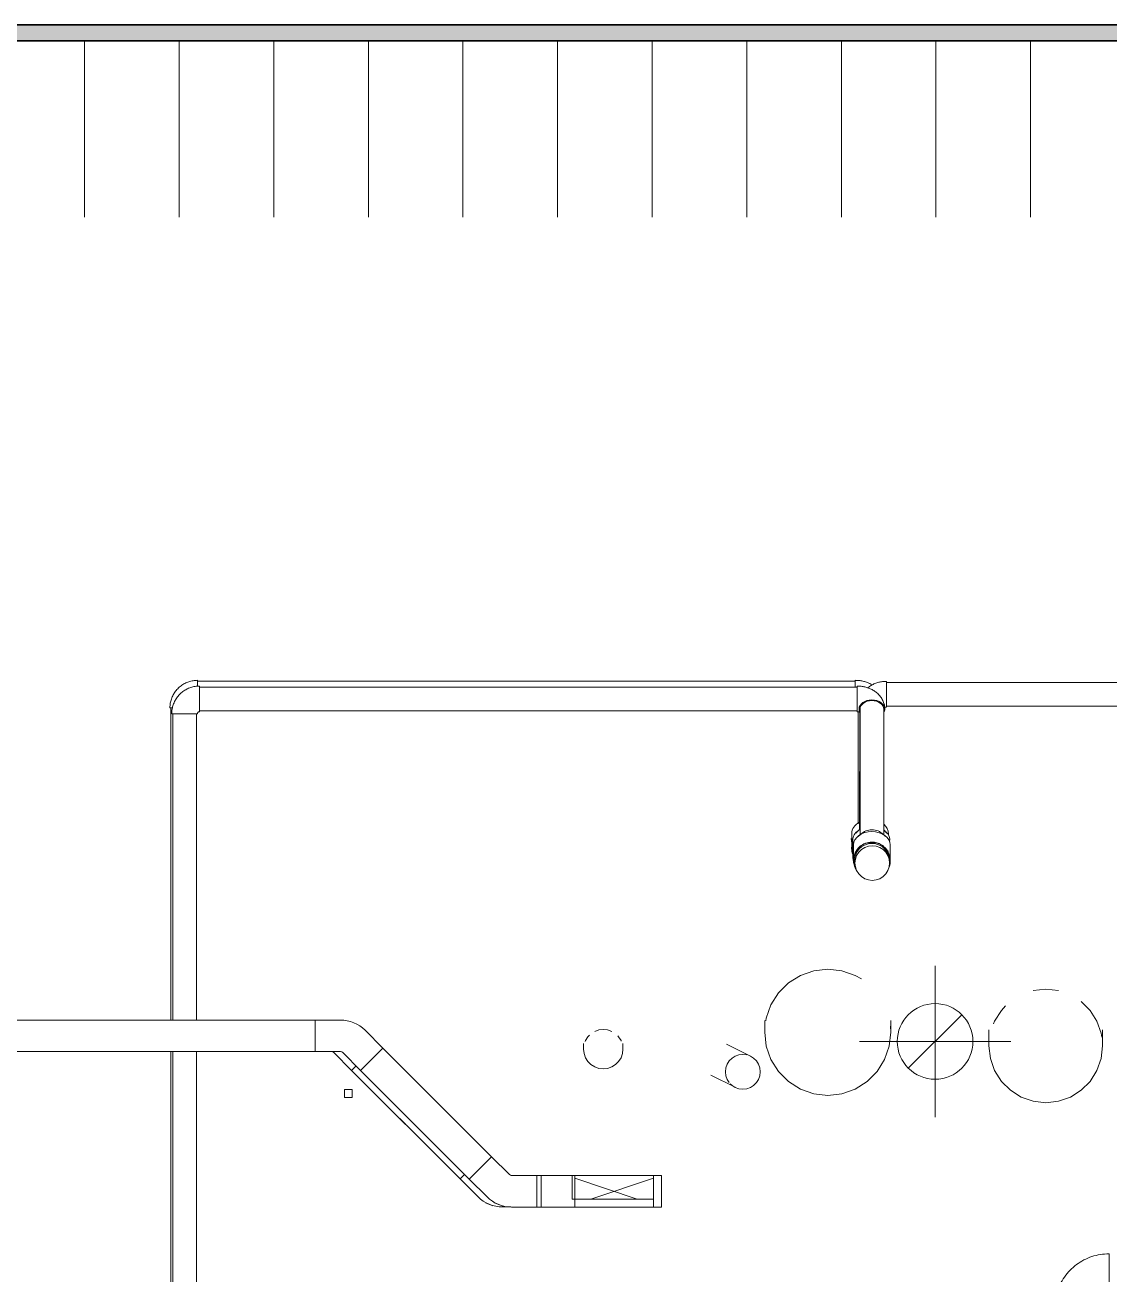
# Model space of a CAD drawing. Header units: centimetres. Extents: x -11896 to 2794, y -437 to 1921.
# Drawn here: x 150 to 493.8, y 656.3 to 1052.4 of the extents above; entities that cross this region are included whole.
import ezdxf

# ---------------------------------------------------------------- set-up
doc = ezdxf.new("R2010")
doc.units = ezdxf.units.CM
for name, color, linetype, lineweight in [('A-ROOF', 7, 'Continuous', 9), ('A-ROOF-PATT', 7, 'Continuous', 35), ('E-CABL-TRAY', 7, 'Continuous', 9), ('M-HVAC-DUCT', 7, 'Continuous', 9), ('M-HVAC-DUCT-CNTR', 7, 'Continuous', 9), ('P-PIPE', 7, 'Continuous', 9)]:
    doc.layers.add(name, color=color, linetype=linetype, lineweight=lineweight)
doc.layers.add('E-CABL-TRAY-ANNO', color=7, linetype='Continuous', lineweight=9, true_color=0x007f00)
doc.layers.add('M-HVAC-DUCT-ANNO', color=7, linetype='Continuous', lineweight=9, true_color=0x007f00)

# ---------------------------------------------------------------- blocks, each defined once
blk = doc.blocks.new('Cobre - Codo - CO - Codo-1454829-Sección 2-2')
at = {"layer": 'P-PIPE', "color": 6, "true_color": 0xff00ff}
for p, q in [((-1245.94, 842.69), (-1245.94, 844.59)), ((-1254.71, 835.81), (-1253.91, 835.81))]:
    blk.add_line(p, q, dxfattribs=at)
at = {"layer": 'P-PIPE', "color": 6, "true_color": 0xff00ff, "flags": 128}
blk.add_lwpolyline([(-1245.94, 844.59), (-1246.29, 844.58), (-1246.64, 844.56), (-1246.99, 844.52), (-1247.33, 844.47), (-1247.68, 844.41), (-1248.02, 844.33), (-1248.36, 844.24), (-1248.7, 844.14), (-1249.03, 844.02), (-1249.35, 843.89), (-1249.67, 843.75), (-1249.99, 843.59), (-1250.3, 843.43), (-1250.6, 843.24), (-1250.89, 843.05), (-1251.18, 842.85), (-1251.45, 842.63), (-1251.72, 842.41), (-1251.98, 842.17), (-1252.23, 841.92), (-1252.47, 841.67), (-1252.7, 841.4), (-1252.92, 841.13), (-1253.12, 840.84), (-1253.32, 840.55), (-1253.5, 840.25), (-1253.68, 839.95), (-1253.83, 839.63), (-1253.98, 839.31), (-1254.11, 838.99), (-1254.24, 838.66), (-1254.34, 838.33), (-1254.44, 837.99), (-1254.52, 837.65), (-1254.58, 837.3), (-1254.64, 836.95), (-1254.67, 836.61), (-1254.7, 836.26), (-1254.71, 835.9), (-1254.71, 835.81)], dxfattribs=at)
blk = doc.blocks.new('Cobre - Codo - CO - Codo-V93-Sección 2-2')
at = {"layer": 'P-PIPE', "color": 6, "true_color": 0xff00ff}
for p, q in [((-1245.35, 838.71), (-1245.35, 842.78)), ((-1245.35, 834.64), (-1245.35, 838.71)), ((-1254.13, 834), (-1250.06, 834)), ((-1250.06, 834), (-1245.99, 834)), ((-1246.13, 834), (-1245.99, 834)), ((-1245.35, 834.64), (-1245.35, 834.77))]:
    blk.add_line(p, q, dxfattribs=at)
at = {"layer": 'P-PIPE', "color": 6, "true_color": 0xff00ff, "flags": 128}
for points in [[(-1245.35, 842.78), (-1245.7, 842.77), (-1246.05, 842.75), (-1246.4, 842.71), (-1246.75, 842.66), (-1247.1, 842.6), (-1247.44, 842.52), (-1247.78, 842.43), (-1248.11, 842.33), (-1248.44, 842.21), (-1248.77, 842.08), (-1249.09, 841.94), (-1249.4, 841.78), (-1249.71, 841.62), (-1250.01, 841.44), (-1250.31, 841.24), (-1250.59, 841.04), (-1250.87, 840.82), (-1251.14, 840.6), (-1251.4, 840.36), (-1251.65, 840.11), (-1251.89, 839.86), (-1252.12, 839.59), (-1252.33, 839.32), (-1252.54, 839.03), (-1252.74, 838.74), (-1252.92, 838.44), (-1253.09, 838.14), (-1253.25, 837.82), (-1253.4, 837.5), (-1253.53, 837.18), (-1253.65, 836.85), (-1253.76, 836.52), (-1253.85, 836.18), (-1253.93, 835.84), (-1254, 835.49), (-1254.05, 835.15), (-1254.09, 834.8), (-1254.12, 834.45), (-1254.13, 834.1), (-1254.13, 834)], [(-1245.99, 834), (-1245.99, 834.03), (-1245.99, 834.05), (-1245.98, 834.08), (-1245.98, 834.1), (-1245.98, 834.13), (-1245.97, 834.15), (-1245.96, 834.18), (-1245.96, 834.2), (-1245.95, 834.22), (-1245.94, 834.25), (-1245.93, 834.27), (-1245.92, 834.29), (-1245.9, 834.32), (-1245.89, 834.34), (-1245.88, 834.36), (-1245.86, 834.38), (-1245.85, 834.4), (-1245.83, 834.42), (-1245.81, 834.44), (-1245.8, 834.46), (-1245.78, 834.47), (-1245.76, 834.49), (-1245.74, 834.51), (-1245.72, 834.52), (-1245.7, 834.54), (-1245.67, 834.55), (-1245.65, 834.56), (-1245.63, 834.57), (-1245.61, 834.58), (-1245.58, 834.59), (-1245.56, 834.6), (-1245.53, 834.61), (-1245.51, 834.62), (-1245.49, 834.62), (-1245.46, 834.63), (-1245.44, 834.63), (-1245.41, 834.63), (-1245.38, 834.63), (-1245.36, 834.64), (-1245.35, 834.64)]]:
    blk.add_lwpolyline(points, dxfattribs=at)
blk = doc.blocks.new('Cobre - Codo - CO - Codo-V96-Sección 2-2')
at = {"layer": 'P-PIPE', "color": 6, "true_color": 0xff00ff}
for p, q in [((-956.88, 654.39), (-956.88, 662.71)), ((-956.88, 646.07), (-956.88, 654.39)), ((-956.88, 646.07), (-956.88, 646.35)), ((-974.15, 645.43), (-965.83, 645.43)), ((-965.83, 645.43), (-957.51, 645.43)), ((-957.8, 645.43), (-957.51, 645.43))]:
    blk.add_line(p, q, dxfattribs=at)
at = {"layer": 'P-PIPE', "color": 6, "true_color": 0xff00ff, "flags": 128}
for points in [[(-956.88, 662.71), (-957.57, 662.69), (-958.26, 662.65), (-958.95, 662.58), (-959.63, 662.49), (-960.31, 662.36), (-960.98, 662.21), (-961.65, 662.04), (-962.31, 661.83), (-962.96, 661.6), (-963.6, 661.34), (-964.24, 661.06), (-964.85, 660.76), (-965.46, 660.42), (-966.05, 660.07), (-966.63, 659.69), (-967.19, 659.29), (-967.74, 658.87), (-968.27, 658.42), (-968.78, 657.95), (-969.27, 657.47), (-969.74, 656.96), (-970.19, 656.44), (-970.62, 655.9), (-971.03, 655.34), (-971.41, 654.77), (-971.78, 654.18), (-972.11, 653.58), (-972.43, 652.96), (-972.72, 652.33), (-972.98, 651.69), (-973.22, 651.04), (-973.43, 650.39), (-973.61, 649.72), (-973.77, 649.05), (-973.9, 648.37), (-974, 647.69), (-974.08, 647), (-974.13, 646.31), (-974.15, 645.62), (-974.15, 645.43)], [(-957.51, 645.43), (-957.51, 645.46), (-957.51, 645.48), (-957.51, 645.51), (-957.5, 645.53), (-957.5, 645.56), (-957.49, 645.58), (-957.49, 645.61), (-957.48, 645.63), (-957.47, 645.66), (-957.46, 645.68), (-957.45, 645.7), (-957.44, 645.73), (-957.43, 645.75), (-957.42, 645.77), (-957.4, 645.79), (-957.39, 645.81), (-957.37, 645.83), (-957.35, 645.85), (-957.34, 645.87), (-957.32, 645.89), (-957.3, 645.91), (-957.28, 645.92), (-957.26, 645.94), (-957.24, 645.95), (-957.22, 645.97), (-957.2, 645.98), (-957.18, 645.99), (-957.15, 646), (-957.13, 646.02), (-957.11, 646.02), (-957.08, 646.03), (-957.06, 646.04), (-957.04, 646.05), (-957.01, 646.05), (-956.99, 646.06), (-956.96, 646.06), (-956.94, 646.07), (-956.91, 646.07), (-956.88, 646.07), (-956.88, 646.07)]]:
    blk.add_lwpolyline(points, dxfattribs=at)
blk = doc.blocks.new('Cobre - Codo - CO - Codo-1456581-Sección 2-2')
at = {"layer": 'P-PIPE', "color": 6, "true_color": 0xff00ff}
for p, q in [((-1036.78, 842.78), (-1036.78, 841.63)), ((-1036.78, 841.63), (-1036.78, 835.88)), ((-1036.78, 835.88), (-1036.78, 834.64))]:
    blk.add_line(p, q, dxfattribs=at)
at = {"layer": 'P-PIPE', "color": 6, "true_color": 0xff00ff, "flags": 128}
for points in [[(-1028.01, 835.44), (-1028.02, 835.8), (-1028.05, 836.17), (-1028.1, 836.52), (-1028.17, 836.88), (-1028.27, 837.23), (-1028.38, 837.57), (-1028.5, 837.9), (-1028.64, 838.22), (-1028.8, 838.53), (-1028.97, 838.83), (-1029.16, 839.11), (-1029.35, 839.39), (-1029.56, 839.65), (-1029.78, 839.9), (-1030, 840.14), (-1030.23, 840.37), (-1030.47, 840.58), (-1030.72, 840.78), (-1030.97, 840.97), (-1031.23, 841.16), (-1031.49, 841.33), (-1031.76, 841.49), (-1032.03, 841.64), (-1032.31, 841.77), (-1032.58, 841.9), (-1032.87, 842.02), (-1033.15, 842.14), (-1033.44, 842.24), (-1033.73, 842.33), (-1034.02, 842.41), (-1034.31, 842.49), (-1034.61, 842.55), (-1034.9, 842.61), (-1035.2, 842.66), (-1035.5, 842.7), (-1035.8, 842.73), (-1036.1, 842.75), (-1036.4, 842.77), (-1036.7, 842.78), (-1036.78, 842.78)], [(-1035.78, 834.4), (-1035.78, 834.41), (-1035.8, 834.42), (-1035.82, 834.43), (-1035.84, 834.44), (-1035.87, 834.46), (-1035.91, 834.47), (-1035.95, 834.49), (-1035.99, 834.51), (-1036.04, 834.53), (-1036.1, 834.54), (-1036.15, 834.56), (-1036.21, 834.57), (-1036.28, 834.59), (-1036.34, 834.6), (-1036.41, 834.61), (-1036.48, 834.62), (-1036.56, 834.63), (-1036.63, 834.63), (-1036.71, 834.63), (-1036.78, 834.64), (-1036.78, 834.64)]]:
    blk.add_lwpolyline(points, dxfattribs=at)
at = {"layer": 'P-PIPE', "color": 6, "true_color": 0xff00ff}
for start_param, end_param in [(4.712498, 6.283294), (3.141701, 4.712498), (0.000109, 0.380744), (2.760846, 3.141701)]:
    blk.add_ellipse((-1032.08, 835.44), major_axis=(-4.07, 0), ratio=0.71934, start_param=start_param, end_param=end_param, dxfattribs=at)
blk = doc.blocks.new('Cobre - Tee - CO - Tee-1388215-Sección 2-2')
at = {"layer": 'P-PIPE', "color": 6, "true_color": 0xff00ff}
for p, q in [((-1037.91, 792.41), (-1037.91, 787.52)), ((-1026.27, 787.49), (-1026.27, 792.4)), ((-1026.33, 788.37), (-1026.35, 788.45)), ((-1026.31, 788.23), (-1026.33, 788.33)), ((-1037.86, 786.73), (-1037.83, 786.52))]:
    blk.add_line(p, q, dxfattribs=at)
for centre, major_axis, ratio, start_param, end_param in [((-1032.09, 792.41), (-5.82, 0), 0.71934, 4.709064, 6.27986), ((-1032.09, 792.41), (-5.82, 0), 0.71934, 3.138268, 4.709064), ((-1032.07, 787.37), (5.76, 0.86), 0.999881, 1.420447, 2.991244), ((-1032.07, 787.37), (5.76, 0.86), 0.999881, 6.132836, 7.703633), ((-1032.1, 787.59), (5.76, 0.86), 0.999881, 2.969495, 2.991244), ((-1032.1, 787.59), (5.76, 0.86), 0.999881, 2.991244, 3.253043), ((-1032.07, 787.37), (5.76, 0.86), 0.999881, 2.991244, 3.610122), ((-1032.07, 787.37), (5.76, 0.86), 0.999881, 5.81214, 6.132836)]:
    blk.add_ellipse(centre, major_axis=major_axis, ratio=ratio, start_param=start_param, end_param=end_param, dxfattribs=at)
for points, knots in [([(-1032.07, 793.26), (-1032.77, 793.27), (-1034.18, 793.01), (-1036.13, 791.85), (-1037.3, 790.27), (-1037.82, 788.71), (-1037.9, 787.9), (-1037.91, 787.5)], [0, 0, 0, 0, 0.222222, 0.444444, 0.722222, 0.861111, 1, 1, 1, 1]), ([(-1026.59, 789.38), (-1026.7, 789.69), (-1026.97, 790.29), (-1027.71, 791.4), (-1028.88, 792.42), (-1030.49, 793.12), (-1031.54, 793.26), (-1032.07, 793.26)], [0.2222222, 0.2222222, 0.2222222, 0.2222222, 0.3333333, 0.4444444, 0.6666667, 0.8333333, 1, 1, 1, 1])]:
    blk.add_open_spline(points, degree=3, knots=knots, dxfattribs=at)
blk.add_open_spline([(-1026.28, 787.82), (-1026.29, 787.99), (-1026.3, 788.16), (-1026.33, 788.33)], degree=3, dxfattribs=at)
blk = doc.blocks.new('M_Transition - Generic - Standard-1385944-Sección 2-2')
at = {"layer": 'P-PIPE', "color": 6, "true_color": 0xff00ff}
for p, q in [((-1035.09, 796.17), (-1036.43, 795.01)), ((-1027.74, 795.01), (-1029.08, 796.17))]:
    blk.add_line(p, q, dxfattribs=at)
blk.add_ellipse((-1032.09, 794.37), major_axis=(-3.91, 0), ratio=0.71934, start_param=3.661866, end_param=5.756261, dxfattribs=at)
blk = doc.blocks.new('Cobre - Codo - CO - Codo-1456584-Sección 2-2')
at = {"layer": 'P-PIPE', "color": 6, "true_color": 0xff00ff, "flags": 128}
for points in [[(-1027.44, 844.26), (-1027.75, 844.26), (-1028.06, 844.24), (-1028.38, 844.22), (-1028.69, 844.18), (-1029, 844.14), (-1029.31, 844.08), (-1029.62, 844.02), (-1029.93, 843.95), (-1030.24, 843.86), (-1030.54, 843.77), (-1030.84, 843.66), (-1031.13, 843.55), (-1031.43, 843.43), (-1031.72, 843.29), (-1032, 843.15), (-1032.28, 842.99), (-1032.56, 842.82), (-1032.83, 842.65), (-1033.1, 842.46), (-1033.35, 842.26)], [(-1028.11, 835.99), (-1028.07, 836.01), (-1028.03, 836.02), (-1027.99, 836.04), (-1027.94, 836.05), (-1027.89, 836.07), (-1027.84, 836.08), (-1027.78, 836.09), (-1027.73, 836.1), (-1027.67, 836.11), (-1027.61, 836.11), (-1027.55, 836.12), (-1027.49, 836.12), (-1027.44, 836.12)]]:
    blk.add_lwpolyline(points, dxfattribs=at)
at = {"layer": 'P-PIPE', "color": 6, "true_color": 0xff00ff}
for centre, major_axis, ratio, start_param, end_param in [((-1027.44, 840.19), (0, 4.07), 0.000069, 5.393067, 6.283185), ((-1027.44, 840.19), (0, 4.07), 0.000069, 3.822271, 5.393067), ((-1032.14, 836.54), (-4.07, 0.01), 0.629319, 0.163667, 0.263581), ((-1032.14, 836.54), (-4.07, 0.01), 0.629319, 3.143374, 3.484364), ((-1032.14, 836.54), (-4.07, 0.01), 0.629319, 3.002235, 3.143374), ((-1027.44, 840.19), (0, 4.07), 0.000069, 2.775073, 3.822271)]:
    blk.add_ellipse(centre, major_axis=major_axis, ratio=ratio, start_param=start_param, end_param=end_param, dxfattribs=at)
blk = doc.blocks.new('Cobre - Tee - CO - Tee-1388343-Sección 2-2')
at = {"layer": 'P-PIPE', "color": 6, "true_color": 0xff00ff}
for p, q in [((-1038.08, 794.32), (-1038.1, 788.84)), ((-1026.45, 793.4), (-1026.44, 794.28)), ((-1038.05, 788.04), (-1038.02, 787.82))]:
    blk.add_line(p, q, dxfattribs=at)
for centre, major_axis, ratio, start_param, end_param in [((-1032.26, 794.3), (-5.82, 0.02), 0.629319, 5.381389, 6.280169), ((-1032.26, 794.3), (-5.82, 0.02), 0.629319, 3.138576, 3.969031), ((-1032.3, 788.9), (5.76, 0.86), 0.999881, 2.961579, 2.988972), ((-1032.3, 788.9), (5.76, 0.86), 0.999881, 2.988972, 3.250771), ((-1032.26, 788.68), (5.76, 0.86), 0.999881, 2.988972, 3.250771), ((-1032.26, 788.68), (5.76, 0.86), 0.999881, 2.763018, 2.988972)]:
    blk.add_ellipse(centre, major_axis=major_axis, ratio=ratio, start_param=start_param, end_param=end_param, dxfattribs=at)
blk.add_open_spline([(-1037.93, 790.19), (-1037.94, 790.13), (-1038.05, 789.68), (-1038.1, 789.22), (-1038.1, 788.82)], degree=3, knots=[0.8403623, 0.8403623, 0.8403623, 0.8403623, 0.8611111, 1, 1, 1, 1], dxfattribs=at)
blk = doc.blocks.new('M_Transition - Generic - Standard-V106-Sección 2-2')
at = {"layer": 'P-PIPE', "color": 6, "true_color": 0xff00ff}
for p, q in [((-1035.83, 797.53), (-1037.16, 796.1)), ((-1027.36, 796.07), (-1028.33, 797.13))]:
    blk.add_line(p, q, dxfattribs=at)
blk = doc.blocks.new('Cobre - Codo - CO - Codo-1456703-Sección 2-2')
at = {"layer": 'P-PIPE', "color": 6, "true_color": 0xff00ff}
for p, q in [((-1037.37, 844.59), (-1037.37, 843.63)), ((-1037.37, 843.63), (-1037.37, 842.47))]:
    blk.add_line(p, q, dxfattribs=at)
at = {"layer": 'P-PIPE', "color": 6, "true_color": 0xff00ff, "flags": 128}
blk.add_lwpolyline([(-1031.98, 843.14), (-1032.19, 843.27), (-1032.46, 843.42), (-1032.73, 843.55), (-1033, 843.68), (-1033.27, 843.8), (-1033.55, 843.91), (-1033.83, 844.01), (-1034.11, 844.1), (-1034.39, 844.18), (-1034.67, 844.26), (-1034.96, 844.33), (-1035.25, 844.38), (-1035.54, 844.44), (-1035.83, 844.48), (-1036.12, 844.52), (-1036.41, 844.54), (-1036.7, 844.57), (-1036.99, 844.58), (-1037.29, 844.58), (-1037.37, 844.59)], dxfattribs=at)
blk = doc.blocks.new('Cobre - Tee - CO - Tee-1388491-Sección 2-2')
at = {"layer": 'P-PIPE', "color": 6, "true_color": 0xff00ff}
for p, q in [((-1038.49, 795.97), (-1038.49, 791.45)), ((-1026.85, 795.55), (-1026.85, 795.97)), ((-1038.44, 790.66), (-1038.41, 790.44))]:
    blk.add_line(p, q, dxfattribs=at)
for centre, major_axis, ratio, start_param, end_param in [((-1032.67, 795.97), (-5.82, 0), 0.766044, 5.325319, 6.279583), ((-1032.67, 795.97), (-5.82, 0), 0.766044, 3.13799, 3.865613), ((-1032.65, 791.31), (5.76, 0.86), 0.999883, 2.645442, 2.989484), ((-1032.69, 791.52), (5.76, 0.86), 0.999883, 2.965271, 2.989484), ((-1032.69, 791.52), (5.76, 0.86), 0.999883, 2.989484, 3.251283), ((-1032.65, 791.31), (5.76, 0.86), 0.999883, 2.989484, 3.333666)]:
    blk.add_ellipse(centre, major_axis=major_axis, ratio=ratio, start_param=start_param, end_param=end_param, dxfattribs=at)
blk.add_open_spline([(-1038.1, 793.5), (-1038.35, 792.84), (-1038.49, 792.13), (-1038.49, 791.43)], degree=3, dxfattribs=at)
blk = doc.blocks.new('M_Transition - Generic - Standard-V107-Sección 2-2')
at = {"layer": 'P-PIPE', "color": 6, "true_color": 0xff00ff}
blk.add_line((-1035.99, 799.52), (-1036.49, 799.17), dxfattribs=at)
blk = doc.blocks.new('EPC_Curva 90_ Interior - Curva 90_ Interior-1477397-Sección 2-2')
at = {"layer": 'E-CABL-TRAY'}
for p, q in [((-1203.43, 736.84), (-1211.43, 736.84)), ((-1211.45, 726.82), (-1203.45, 726.82)), ((-1197.09, 720.87), (-1202.75, 726.53)), ((-1197.07, 720.89), (-1202.73, 726.55)), ((-1195.66, 722.3), (-1197.07, 720.89))]:
    blk.add_line(p, q, dxfattribs=at)
for centre, end_param in [((-1203.45, 725.82), 5.497788), ((-1203.43, 725.84), 5.469227)]:
    blk.add_ellipse(centre, major_axis=(-0.707, 0.707), ratio=1, start_param=4.712389, end_param=end_param, dxfattribs=at)
blk = doc.blocks.new('EPC_Derivación_T_ - Derivación_T_-V167-Sección 2-2')
at = {"layer": 'E-CABL-TRAY'}
for p, q in [((-1136.94, 687.56), (-1128.94, 687.55)), ((-1128.94, 687.55), (-1128.84, 687.55)), ((-1128.84, 687.55), (-1126.3, 687.55)), ((-1098.84, 687.51), (-1098.85, 682.52)), ((-1101.39, 677.52), (-1113.85, 677.53)), ((-1098.85, 677.51), (-1101.39, 677.52))]:
    blk.add_line(p, q, dxfattribs=at)
blk = doc.blocks.new('EPC_Curva 90_ Interior - Curva 90_ Interior-1477420-Sección 2-2')
at = {"layer": 'E-CABL-TRAY'}
for p, q in [((-1162.65, 686.45), (-1161.23, 687.87)), ((-1156.99, 680.79), (-1162.65, 686.45)), ((-1141.22, 687.56), (-1146.53, 687.57)), ((-1152.26, 677.93), (-1154.6, 678.9)), ((-1149.23, 677.57), (-1146.63, 677.57))]:
    blk.add_line(p, q, dxfattribs=at)
blk.add_arc((-1149.22, 688.57), 11, 225, 269.9319, dxfattribs=at)
blk = doc.blocks.new('PQ_RVR_MEP-01_ZZ_ZZ_MO_T_A_rvt-2-Sección 2-2')
at = {"layer": 'E-CABL-TRAY'}
for p, q in [((-1208.61, 736.83), (-1671.22, 736.83)), ((-1208.61, 726.83), (-1208.61, 736.83)), ((-1200.61, 736.83), (-1208.61, 736.83)), ((-1208.61, 736.83), (-1208.61, 726.83)), ((-1187.17, 727.96), (-1192.83, 733.61)), ((-1671.22, 726.83), (-1208.61, 726.83)), ((-1208.61, 726.83), (-1200.61, 726.83)), ((-1199.9, 726.54), (-1194.24, 720.89)), ((-1187.17, 727.96), (-1194.24, 720.89)), ((-1194.24, 720.89), (-1187.17, 727.96)), ((-1152.69, 693.48), (-1187.17, 727.96)), ((-1197.07, 720.89), (-1195.66, 722.3)), ((-1197.09, 720.87), (-1162.66, 686.44)), ((-1197.07, 720.89), (-1162.64, 686.46)), ((-1194.24, 720.89), (-1159.77, 686.41)), ((-1199.37, 712.32), (-1199.37, 714.86)), ((-1199.37, 714.86), (-1196.87, 714.86)), ((-1196.87, 712.32), (-1196.87, 714.86)), ((-1196.87, 712.32), (-1199.37, 712.32)), ((-1181.8, 705.62), (-1181.82, 705.61)), ((-1180.03, 703.81), (-1181.82, 705.61)), ((-1180.01, 703.83), (-1180.03, 703.81)), ((-1159.77, 686.41), (-1152.69, 693.48)), ((-1152.69, 693.48), (-1159.77, 686.41)), ((-1147.04, 687.82), (-1152.69, 693.48)), ((-1165.64, 689.46), (-1165.66, 689.44)), ((-1163.86, 687.64), (-1165.66, 689.44)), ((-1163.84, 687.66), (-1163.86, 687.64)), ((-1162.66, 686.44), (-1162.66, 686.44)), ((-1161.23, 687.87), (-1162.64, 686.46)), ((-1159.77, 686.41), (-1154.11, 680.75)), ((-1138.33, 687.53), (-1146.33, 687.53)), ((-1141.22, 687.56), (-1136.94, 687.56)), ((-1136.95, 687.53), (-1138.33, 687.53)), ((-1138.33, 687.53), (-1138.33, 677.53)), ((-1138.33, 677.53), (-1138.33, 687.53)), ((-1127.14, 687.53), (-1136.95, 687.53)), ((-1136.95, 687.53), (-1136.95, 677.53)), ((-1136.95, 677.53), (-1136.95, 687.53)), ((-1127.14, 680.07), (-1127.14, 687.53)), ((-1126.31, 687.53), (-1127.08, 687.53)), ((-1126.31, 680.07), (-1126.31, 687.53)), ((-1098.85, 687.53), (-1101.39, 687.53)), ((-1101.39, 687.53), (-1101.39, 677.53)), ((-1098.85, 677.53), (-1098.85, 687.53)), ((-1149.37, 677.88), (-1151.71, 678.85)), ((-1146.33, 677.53), (-1138.33, 677.53)), ((-1138.33, 677.53), (-1136.95, 677.53)), ((-1136.95, 677.53), (-1126.31, 677.53)), ((-1126.31, 680.07), (-1127.14, 680.07)), ((-1126.31, 680.07), (-1101.39, 680.07)), ((-1126.31, 677.53), (-1126.31, 680.07)), ((-1101.39, 677.53), (-1126.31, 677.53)), ((-1101.39, 677.53), (-1098.85, 677.53))]:
    blk.add_line(p, q, dxfattribs=at)
for centre, radius, start, end in [((-1200.61, 725.83), 11, 45, 90.0006), ((-1200.61, 725.83), 1, 45, 90.0006), ((-1146.33, 688.53), 1, 225, 270), ((-1146.33, 688.53), 11, 225, 270)]:
    blk.add_arc(centre, radius, start, end, dxfattribs=at)
at = {"layer": 'E-CABL-TRAY-ANNO'}
for p, q in [((-1126.32, 686.69), (-1106.47, 680.07)), ((-1101.39, 687.53), (-1126.31, 687.53)), ((-1101.39, 686.68), (-1121.23, 680.07))]:
    blk.add_line(p, q, dxfattribs=at)
at = {"layer": 'M-HVAC-DUCT', "color": 6, "true_color": 0xff00ff}
for p, q in [((-1046.07, 752.97), (-1050.52, 752.47)), ((-1041.62, 752.47), (-1046.07, 752.97)), ((-1054.74, 750.99), (-1058.54, 748.61)), ((-1050.52, 752.47), (-1054.74, 750.99)), ((-1037.39, 750.99), (-1041.62, 752.47)), ((-1035.37, 749.87), (-1037.39, 750.99)), ((-1061.7, 745.44), (-1064.09, 741.65)), ((-1058.54, 748.61), (-1061.7, 745.44)), ((-976.95, 746.63), (-980.95, 746.18)), ((-972.94, 746.18), (-976.95, 746.63)), ((-1064.09, 741.65), (-1065.56, 737.42)), ((-989.69, 741.34), (-991.02, 739.85)), ((-962.87, 739.85), (-965.72, 742.7)), ((-1065.56, 737.42), (-1065.74, 736.59)), ((-991.02, 739.85), (-993.16, 736.44)), ((-960.73, 736.44), (-962.87, 739.85)), ((-1066.07, 736.68), (-1066.07, 732.97)), ((-1026.07, 732.97), (-1026.16, 734.93)), ((-1026.07, 732.97), (-1026.07, 736.68)), ((-994.95, 733.7), (-994.95, 728.63)), ((-993.16, 736.44), (-993.5, 735.69)), ((-959.4, 732.64), (-960.73, 736.44)), ((-958.95, 728.63), (-958.95, 733.7)), ((-959.17, 731.44), (-959.4, 732.64))]:
    blk.add_line(p, q, dxfattribs=at)
at = {"layer": 'M-HVAC-DUCT', "color": 6, "true_color": 0xff00ff, "flags": 128}
for points in [[(-1066.07, 732.97), (-1065.56, 728.52), (-1064.09, 724.29), (-1061.7, 720.5), (-1058.54, 717.33), (-1054.74, 714.95), (-1050.52, 713.47), (-1046.07, 712.97)], [(-1046.07, 712.97), (-1041.62, 713.47), (-1037.39, 714.95), (-1033.6, 717.33), (-1030.43, 720.5), (-1028.05, 724.29), (-1026.57, 728.52), (-1026.07, 732.97)], [(-994.95, 728.63), (-994.5, 724.62), (-993.16, 720.82), (-991.02, 717.41), (-988.17, 714.56), (-984.76, 712.41), (-980.95, 711.08), (-976.95, 710.63)], [(-976.95, 710.63), (-972.94, 711.08), (-969.14, 712.41), (-965.72, 714.56), (-962.87, 717.41), (-960.73, 720.82), (-959.4, 724.62), (-958.95, 728.63)]]:
    blk.add_lwpolyline(points, dxfattribs=at)
at = {"layer": 'M-HVAC-DUCT-ANNO', "color": 6, "true_color": 0xff00ff}
blk.add_line((-1003.56, 738.55), (-1020.53, 721.57), dxfattribs=at)
for start, end in [(0, 180), (180, 360)]:
    blk.add_arc((-1012.04, 730.06), 12, start, end, dxfattribs=at)
at = {"layer": 'M-HVAC-DUCT-CNTR', "color": 6, "true_color": 0xff00ff}
for p, q in [((-1012.04, 706.06), (-1012.04, 754.06)), ((-1036.04, 730.06), (-988.04, 730.06))]:
    blk.add_line(p, q, dxfattribs=at)
at = {"layer": 'P-PIPE', "color": 6, "true_color": 0xff00ff}
for p, q in [((-1037.37, 844.27), (-1245.94, 844.27)), ((-505.57, 843.94), (-1027.44, 843.94)), ((-1036.78, 842.46), (-1245.35, 842.46)), ((-1254.39, 835.81), (-1254.39, 736.83)), ((-1027.44, 836.44), (-505.57, 836.44)), ((-1253.81, 834), (-1253.81, 736.83)), ((-1246.31, 736.83), (-1246.31, 834)), ((-1245.35, 834.96), (-1036.78, 834.96)), ((-1036.41, 834.66), (-1036.42, 799.34)), ((-1035.9, 834.48), (-1036.01, 797.08)), ((-1035.83, 835.44), (-1035.84, 795.57)), ((-1028.34, 795.57), (-1028.33, 835.44)), ((-1028.33, 835.44), (-1028.33, 835.44)), ((-1038.68, 794.37), (-1038.13, 790.75)), ((-1038.09, 790.49), (-1037.91, 789.25)), ((-1037.88, 789.1), (-1037.74, 788.12)), ((-1026.86, 789.76), (-1026.99, 790.61)), ((-1026.67, 788.44), (-1026.79, 789.24)), ((-1037.67, 787.62), (-1037.55, 786.82)), ((-1037.51, 786.56), (-1037.4, 785.82)), ((-1026.52, 787.44), (-1026.63, 788.18)), ((-1118.67, 733.71), (-1119.99, 733.25)), ((-1117.28, 733.87), (-1118.67, 733.71)), ((-1115.88, 733.71), (-1117.28, 733.87)), ((-1114.56, 733.25), (-1115.88, 733.71)), ((-1123.53, 729.45), (-1123.53, 727.62)), ((-1122.91, 730.33), (-1123.05, 730)), ((-1122.16, 731.51), (-1122.91, 730.33)), ((-1121.66, 732.07), (-1122.16, 731.51)), ((-1112.39, 731.51), (-1112.7, 731.87)), ((-1111.64, 730.33), (-1112.39, 731.51)), ((-1111.58, 730.2), (-1111.64, 730.33)), ((-1111.03, 727.62), (-1111.03, 729.45)), ((-1070.53, 725.34), (-1078.15, 729.19)), ((-1254.39, 726.83), (-1254.39, 517.53)), ((-1253.81, 726.83), (-1253.81, 517.53)), ((-1246.31, 517.53), (-1246.31, 726.83)), ((-1123.49, 728.25), (-1123.53, 727.62)), ((-1111.03, 727.62), (-1111.04, 728.06)), ((-1075.4, 725.38), (-1076.44, 724.73)), ((-1074.23, 725.79), (-1075.4, 725.38)), ((-1073.01, 725.93), (-1074.23, 725.79)), ((-1071.79, 725.79), (-1073.01, 725.93)), ((-1078.37, 721.65), (-1078.51, 720.43)), ((-1077.96, 722.82), (-1078.37, 721.65)), ((-1083.11, 719.37), (-1075.49, 715.52)), ((-1078.51, 720.43), (-1078.37, 719.2)), ((-1078.37, 719.2), (-1077.96, 718.04)), ((-1077.96, 718.04), (-1077.31, 717)), ((-1077.01, 716.65), (-1076.44, 716.13))]:
    blk.add_line(p, q, dxfattribs=at)
at = {"layer": 'P-PIPE', "color": 6, "true_color": 0xff00ff, "flags": 128}
for points in [[(-1031.96, 792.14), (-1033.18, 792), (-1034.35, 791.59), (-1035.39, 790.94), (-1036.26, 790.06), (-1036.92, 789.02), (-1037.32, 787.86), (-1037.46, 786.64)], [(-1026.46, 786.63), (-1026.6, 787.86), (-1027.01, 789.02), (-1027.66, 790.06), (-1028.53, 790.94), (-1029.57, 791.59), (-1030.74, 792), (-1031.96, 792.14)], [(-1037.46, 786.64), (-1037.32, 785.41), (-1036.92, 784.25), (-1036.26, 783.21), (-1035.39, 782.33), (-1034.35, 781.68), (-1033.18, 781.27), (-1031.96, 781.13)], [(-1031.96, 781.13), (-1030.74, 781.27), (-1029.57, 781.68), (-1028.53, 782.33), (-1027.66, 783.21), (-1027.01, 784.25), (-1026.6, 785.41), (-1026.46, 786.63)], [(-1123.53, 727.62), (-1123.37, 726.23), (-1122.91, 724.9), (-1122.16, 723.72), (-1121.17, 722.73), (-1119.99, 721.98), (-1118.67, 721.52), (-1117.28, 721.37)], [(-1117.28, 721.37), (-1115.88, 721.52), (-1114.56, 721.98), (-1113.38, 722.73), (-1112.39, 723.72), (-1111.64, 724.9), (-1111.18, 726.23), (-1111.03, 727.62)], [(-1067.51, 720.43), (-1067.65, 721.65), (-1068.05, 722.81), (-1068.71, 723.86), (-1069.58, 724.73), (-1070.62, 725.38)], [(-1076.44, 724.73), (-1077.31, 723.86), (-1077.96, 722.82)], [(-1073.01, 714.93), (-1071.79, 715.07), (-1070.62, 715.47), (-1069.58, 716.13), (-1068.71, 717), (-1068.05, 718.04), (-1067.65, 719.2), (-1067.51, 720.43)], [(-1076.44, 716.13), (-1075.4, 715.47), (-1074.23, 715.07), (-1073.01, 714.93)]]:
    blk.add_lwpolyline(points, dxfattribs=at)
at = {"layer": 'P-PIPE', "color": 6, "true_color": 0xff00ff}
for centre, major_axis, ratio, start_param, end_param in [((-1032.08, 835.44), (-3.75, 0), 0.71934, 4.712599, 6.283395), ((-1032.08, 835.44), (-3.75, 0), 0.71934, 3.141803, 4.712599), ((-1032.07, 787.37), (5.44, 0.81), 0.999881, 1.42299, 2.731987), ((-1032.07, 787.37), (5.44, 0.81), 0.999881, 0.113994, 1.42299), ((-1032.65, 791.31), (5.44, 0.82), 0.999883, 2.905191, 2.992445), ((-1032.65, 791.31), (5.44, 0.82), 0.999883, 2.992445, 3.133146), ((-1032.07, 787.37), (5.44, 0.81), 0.999881, 2.73426, 2.993787), ((-1032.27, 788.69), (5.44, 0.81), 0.999881, 0.145569, 0.172833), ((-1032.07, 787.37), (5.44, 0.81), 0.999881, 6.239694, 6.394862), ((-1032.07, 787.37), (5.44, 0.81), 0.999881, 2.993787, 3.255003)]:
    blk.add_ellipse(centre, major_axis=major_axis, ratio=ratio, start_param=start_param, end_param=end_param, dxfattribs=at)
at = {"layer": 'E-CABL-TRAY', "lineweight": 9}
for name in ['EPC_Curva 90_ Interior - Curva 90_ Interior-1477397-Sección 2-2', 'EPC_Curva 90_ Interior - Curva 90_ Interior-1477420-Sección 2-2', 'EPC_Derivación_T_ - Derivación_T_-V167-Sección 2-2']:
    blk.add_blockref(name, (0, 0), dxfattribs=at)
at = {"layer": 'P-PIPE', "lineweight": 9}
for name in ['Cobre - Codo - CO - Codo-1454829-Sección 2-2', 'Cobre - Codo - CO - Codo-1456703-Sección 2-2', 'Cobre - Codo - CO - Codo-1456584-Sección 2-2', 'Cobre - Codo - CO - Codo-V93-Sección 2-2', 'Cobre - Codo - CO - Codo-1456581-Sección 2-2', 'Cobre - Tee - CO - Tee-1388491-Sección 2-2', 'Cobre - Tee - CO - Tee-1388343-Sección 2-2', 'Cobre - Tee - CO - Tee-1388215-Sección 2-2', 'M_Transition - Generic - Standard-V106-Sección 2-2', 'M_Transition - Generic - Standard-V107-Sección 2-2', 'M_Transition - Generic - Standard-1385944-Sección 2-2', 'Cobre - Codo - CO - Codo-V96-Sección 2-2']:
    blk.add_blockref(name, (0, 0), dxfattribs=at)

msp = doc.modelspace()

# ---------------------------------------------------------------- hatches: boundary and pattern name
at = {"layer": 'A-ROOF-PATT', "lineweight": 9, "true_color": 0x9a9a9a}
msp.add_hatch(color=253, dxfattribs=at).paths.add_polyline_path([(1099.249, 1047.39), (1339.966, 1047.39), (1339.966, 1052.42), (-3529.296, 1052.42), (-3529.296, 1047.39), (774.512, 1047.39)])
at = {"layer": 'A-ROOF-PATT', "lineweight": 9, "true_color": 0xc0c0c0}
h = msp.add_hatch(dxfattribs=at)
h.set_pattern_fill('FP_23', color=9, style=0, pattern_type=2)
h.set_pattern_definition([(90, (-3611.126, 1043.42), (-30, 2e-15), [])])
edge = h.paths.add_edge_path()
edge.add_line((-2677.673, 991.478), (-2677.673, 1026.01))
edge.add_line((-2677.673, 1026.01), (-2665.173, 1026.01))
edge.add_line((-2665.173, 1026.01), (-2665.173, 991.478))
edge.add_line((-2665.173, 991.478), (-1902.437, 991.478))
edge.add_line((-1902.437, 991.478), (-1902.437, 1025.864))
edge.add_line((-1902.437, 1025.864), (-1889.937, 1025.864))
edge.add_line((-1889.937, 1025.864), (-1889.937, 991.478))
edge.add_line((-1889.937, 991.478), (-1103.348, 991.478))
edge.add_line((-1103.348, 991.478), (-1103.348, 1025.919))
edge.add_line((-1103.348, 1025.919), (-1090.848, 1025.919))
edge.add_line((-1090.848, 1025.919), (-1090.847, 991.478))
edge.add_line((-1090.847, 991.478), (-302.787, 991.478))
edge.add_line((-302.787, 991.478), (-302.787, 1025.864))
edge.add_line((-302.787, 1025.864), (-290.287, 1025.864))
edge.add_line((-290.287, 1025.864), (-290.287, 991.478))
edge.add_line((-290.287, 991.478), (503.482, 991.478))
edge.add_line((503.482, 991.478), (503.482, 1025.864))
edge.add_line((503.482, 1025.864), (515.982, 1025.864))
edge.add_line((515.982, 1025.864), (515.982, 991.478))
edge.add_line((515.982, 991.478), (1303.879, 991.478))
edge.add_line((1303.879, 991.478), (1303.879, 1025.864))
edge.add_line((1303.879, 1025.864), (1316.379, 1025.864))
edge.add_line((1316.379, 1025.864), (1316.379, 991.478))
edge.add_line((1316.379, 991.478), (1316.386, 991.478))
edge.add_line((1316.386, 991.478), (1338.866, 991.49))
edge.add_line((1338.866, 991.49), (1338.866, 1041.084))
edge.add_line((1338.866, 1041.084), (1339.366, 1041.084))
edge.add_line((1339.366, 1041.084), (1339.366, 991.478))
edge.add_line((1339.366, 991.478), (1339.966, 991.478))
edge.add_line((1339.966, 991.478), (1339.966, 1047.39))
edge.add_line((1339.966, 1047.39), (-3525.515, 1047.326))
edge.add_line((-3525.515, 1047.326), (-3525.515, 991.478))
edge.add_line((-3525.515, 991.478), (-3479.432, 991.478))
edge.add_line((-3479.432, 991.478), (-3479.432, 1025.919))
edge.add_line((-3479.432, 1025.919), (-3466.932, 1025.919))
edge.add_line((-3466.932, 1025.919), (-3466.932, 991.478))
h.paths.add_polyline_path([(-3473.538, 1025.333), (-3473.537, 1025.333), (-3477.618, 1025.333)])
h.paths.add_polyline_path([(-1097.453, 1025.333), (-1097.453, 1025.333), (-1099.426, 1025.333)])

# ---------------------------------------------------------------- linework, layer by layer
at = {"layer": 'A-ROOF', "lineweight": 35}
for p, q in [((1339.966, 1052.42), (-3529.296, 1052.42)), ((-3529.296, 1047.39), (1339.966, 1047.39))]:
    msp.add_line(p, q, dxfattribs=at)

# ---------------------------------------------------------------- block references
at = {"lineweight": 5}
msp.add_blockref('PQ_RVR_MEP-01_ZZ_ZZ_MO_T_A_rvt-2-Sección 2-2', (1450.659, 0), dxfattribs=at)

doc.saveas('drawing.dxf')
